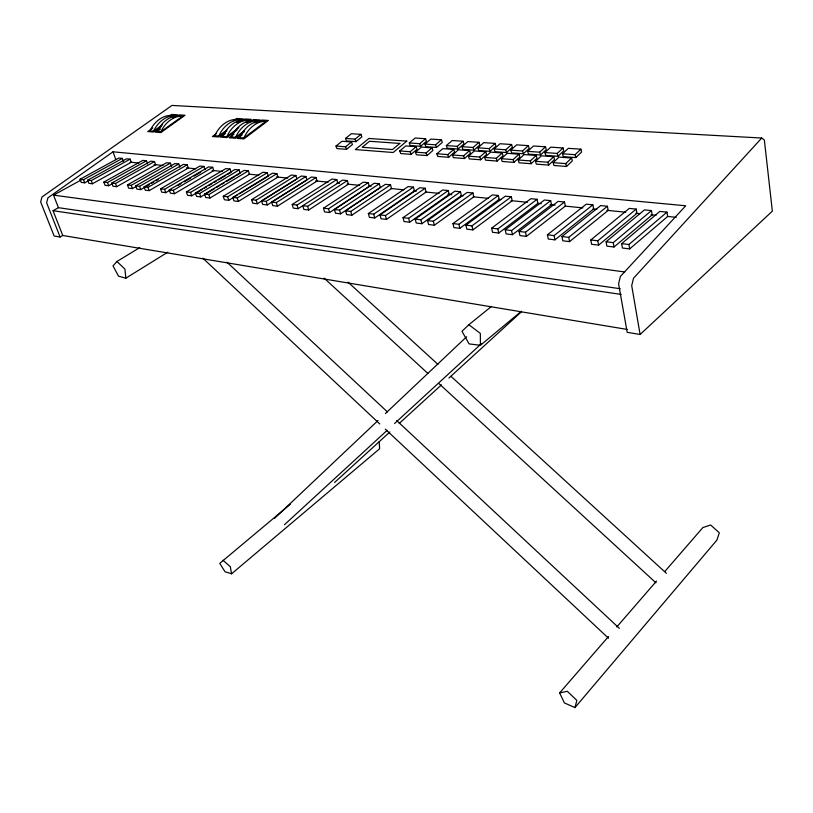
<?xml version="1.0" encoding="UTF-8"?>
<svg xmlns="http://www.w3.org/2000/svg" width="813" height="813" viewBox="0 0 813 813"><rect width="100%" height="100%" fill="white"/><g stroke="black" fill="none" stroke-linecap="round" stroke-linejoin="round"><path stroke-width="1.22" d="M574.974 707.574L576.844 700.4L567.291 691.284L559.639 692.92L564.385 702.92L574.974 707.574L716.873 540.137L719.342 532.81L710.633 524.995L702.879 527.556L664.8 571.519M559.639 692.92L608.49 636.518M616.772 626.965L656.518 581.082M139.734 247.63L116.94 261.471L113.027 265.912L118.515 276.176L125.852 278.178L167.824 252.162M640.116 334.489L772.35 211.136L764.352 140.009L761.74 138.037L633.551 278.198L631.701 285.617L640.116 334.489L627.189 332.314L618.581 283.757L620.41 276.4L685.735 205.78L113.017 151.807L47.957 197.793L46.626 202.772L60.101 237.02L62.764 235.485L627.341 329.458M566.509 166.482L572.362 160.893L571.6 158.027L559.049 157.112L553.175 162.651L553.948 165.496L566.509 166.482L565.746 163.606L571.6 158.027M575.848 157.559L581.61 152.041L580.878 149.186L568.338 148.342L562.545 153.809L563.307 156.655L575.848 157.559L575.096 154.694L580.878 149.186M290.282 504.294L219.744 563.379L225.018 571.702L231.563 573.815L379.641 448.746L379.163 441.784M491.55 306.359L468.847 324.733L461.977 331.308L469.091 343.909L480.412 345.291L521.397 311.227M274.631 518.257L378.004 420.534M385.382 413.553L466.601 336.775M548.623 165.09L554.496 159.561L553.724 156.716L541.417 155.822L535.533 161.299L536.326 164.124L548.623 165.09L547.84 162.244L553.724 156.716M557.982 156.269L563.775 150.812L563.023 147.986L550.736 147.153L544.934 152.559L545.706 155.374L557.982 156.269L557.22 153.433L563.023 147.986M531.113 163.718L536.986 158.25L536.204 155.446L524.151 154.561L518.247 159.978L519.06 162.783L531.113 163.718L530.31 160.903L536.204 155.446M540.493 154.998L546.295 149.602L545.523 146.807L533.491 145.994L527.667 151.34L528.46 154.124L540.493 154.998L539.71 152.194L545.523 146.807M284.448 524.731L387.1 430.382M394.569 423.512L481.357 343.736M513.948 162.376L519.842 156.98L519.04 154.196L507.231 153.332L501.316 158.687L502.139 161.462L513.948 162.376L513.135 159.592L519.04 154.196M523.348 153.759L529.161 148.423L528.379 145.649L516.59 144.856L510.757 150.141L511.56 152.905L523.348 153.759L522.556 150.974L528.379 145.649M334.56 482.495L389.864 431.977M399.244 423.41L441.429 384.884M448.928 378.035L521.113 312.101M497.129 161.065L503.034 155.72L502.221 152.966L490.646 152.122L484.721 157.417L485.554 160.161L497.129 161.065L496.306 158.301L502.221 152.966M506.55 152.539L512.373 147.265L511.58 144.511L500.015 143.738L494.172 148.962L494.985 151.696L506.55 152.539L505.747 149.785L511.58 144.511M480.646 159.785L486.56 154.5L485.737 151.767L474.386 150.933L468.451 156.177L469.294 158.901L480.646 159.785L479.812 157.041L485.737 151.767M490.087 151.35L495.92 146.127L495.107 143.403L483.776 142.641L477.922 147.814L478.745 150.527L490.087 151.35L489.263 148.616L495.107 143.403M464.487 158.525L470.402 153.291L469.568 150.588L458.441 149.775L452.506 154.958L453.359 157.651L464.487 158.525L463.634 155.811L469.568 150.588M473.938 150.171L479.782 145.009L478.959 142.316L467.841 141.564L461.977 146.686L462.821 149.368L473.938 150.171L473.105 147.468L478.959 142.316M436.866 153.769L447.78 154.602L453.715 149.429L454.569 152.112L448.634 157.285L437.729 156.431L436.866 153.769L442.811 148.637L453.715 149.429M446.347 145.578L457.262 146.35L463.125 141.249L463.949 143.921L458.105 149.033L447.201 148.24L446.347 145.578L452.221 140.507L463.125 141.249M426.967 155.598L432.902 150.496L432.038 147.854L421.419 147.072L415.473 152.133L416.347 154.765L426.967 155.598L426.093 152.946L415.473 152.133M436.439 147.458L442.302 142.427L441.459 139.785L430.839 139.074L424.965 144.064L425.829 146.686L436.439 147.458L435.585 144.816L441.459 139.785M426.093 152.946L432.038 147.854M629.679 248.9L667.666 216.461L667.006 212.132L659.821 211.421L621.671 243.636L622.433 248.026L629.679 248.9L628.927 244.489L667.006 212.132M411.093 154.358L417.028 149.318L416.165 146.696L405.748 145.934L399.793 150.933L400.687 153.545L411.093 154.358L410.209 151.726L399.793 150.933M420.575 146.31L426.439 141.33L425.585 138.718L415.169 138.017L409.295 142.956L410.169 145.557L420.575 146.31L419.711 143.688L409.295 142.956M410.209 151.726L416.165 146.696M419.711 143.688L425.585 138.718M613.998 247L652.158 214.896L651.477 210.597L644.424 209.906L606.102 241.786L606.884 246.146L613.998 247L613.226 242.63L651.477 210.597M598.602 245.14L636.914 213.352L636.213 209.093L629.272 208.413L590.807 239.967L591.61 244.286L598.602 245.14L597.809 240.8L636.213 209.093M346.501 149.318L352.446 144.501L351.531 141.98L341.958 141.279L336.003 146.066L336.928 148.576L346.501 149.318L345.586 146.797L336.003 146.066M355.992 141.635L361.856 136.869L360.962 134.358L351.389 133.708L345.505 138.434L346.409 140.934L355.992 141.635L355.088 139.114L345.505 138.434M345.586 146.797L351.531 141.98M355.088 139.114L360.962 134.358M569.578 241.613L608.154 210.445L607.413 206.248L600.695 205.587L561.966 236.532L562.809 240.8L569.578 241.613L568.744 237.345L607.413 206.248M554.933 239.845L593.642 208.982L592.88 204.815L586.275 204.165L547.423 234.805L548.277 239.032L554.933 239.845L554.09 235.597L592.88 204.815M565.309 206.116L564.517 202.02L558.125 201.39L519.06 231.441L519.944 235.597L526.377 236.38L565.309 206.116L582.901 207.894M519.06 231.441L525.503 232.203L564.517 202.02M512.454 234.693L551.478 204.724L550.675 200.648L544.385 200.028L505.219 229.794L506.123 233.92L512.454 234.693L511.56 230.546L550.675 200.648M498.755 233.026L537.871 203.352L537.058 199.307L530.859 198.697L491.611 228.179L492.526 232.274L498.755 233.026L497.851 228.92L537.058 199.307M243.89 137.925L266.024 121.239L261.857 120.974A34.126 25.091 -87.3 0 0 239.733 137.61L243.89 137.925A34.227 25.091 -87.2 0 1 266.024 121.239M254.703 122.976L257.721 120.72L253.595 120.456A33.933 25.101 -87.4 0 0 231.502 136.991L235.607 137.295L244.652 130.517M244.398 131.665L235.607 138.271L229.144 137.783L234.032 134.125M257.111 122.133L260.048 119.928L253.575 119.531L250.638 121.716M242.264 134.734L237.376 138.403L243.91 138.901L268.371 120.446L261.816 120.039L258.89 122.245M245.912 122.407L248.92 120.161L244.855 119.907A33.729 25.101 -87.6 0 0 222.772 136.33L226.827 136.635L238.88 127.651M236.99 130.009L226.817 137.6L220.445 137.112L225.526 133.342M247.162 122.417L251.237 119.379L244.845 118.983L242.813 120.497M236.796 122.631L240.811 119.653L236.786 119.399A33.536 25.101 -87.7 0 0 214.734 135.72L218.738 136.025L226.766 130.07M226.847 130.944L218.717 136.98L212.417 136.503L216.471 133.495M239.042 121.899L243.107 118.881L236.786 118.485L233.738 120.741M472.902 229.896L512.17 200.75L511.326 196.766L505.32 196.177L465.93 225.12L466.865 229.164L472.902 229.896L471.967 225.841L511.326 196.766M459.843 228.311L499.182 199.439L498.318 195.486L492.404 194.907L452.953 223.575L453.908 227.589L459.843 228.311L458.898 224.286L498.318 195.486M434.345 225.221L473.796 196.878L472.912 192.976L467.17 192.417L427.608 220.567L428.583 224.52L434.345 225.221L433.37 221.248L472.912 192.976M160.944 131.655L182.823 116.015L179.124 115.792A32.174 25.071 -89 0 0 157.265 131.371L160.944 131.655A32.256 25.071 -88.9 0 1 182.823 116.015M172.468 117.672L175.456 115.558L171.797 115.324A32.002 25.061 -89.1 0 0 149.958 130.822L153.606 131.096L162.539 124.745M161.533 126.279L153.484 132.011L147.763 131.574L152.783 128.007M173.606 117.682L177.63 114.816L171.889 114.46L168.87 116.594M160.08 128.535L155.049 132.123L160.832 132.57L185.018 115.273L179.206 114.907L177.193 116.35M157.265 131.371L160.242 129.247M421.886 223.707L461.388 195.628L460.493 191.756L454.843 191.197L415.23 219.093L416.226 223.026L421.886 223.707L420.9 219.774L460.493 191.756M409.63 222.223L449.172 194.388L448.258 190.547L442.699 189.998L403.055 217.65L404.051 221.543L409.63 222.223L408.634 218.311L403.055 217.65M408.634 218.311L448.258 190.547M386.46 219.408L426.063 192.051L425.138 188.26L419.732 187.732L380.017 214.917L381.043 218.758L386.46 219.408L385.443 215.557L380.017 214.917M385.443 215.557L425.138 188.26M374.732 217.996L414.366 190.872L413.431 187.112L408.106 186.584L368.37 213.524L369.407 217.345L374.732 217.996L373.706 214.165L368.37 213.524M373.706 214.165L413.431 187.112M351.826 215.211L391.49 188.565L390.535 184.846L385.362 184.338L345.596 210.821L346.643 214.581L351.826 215.211L350.779 211.441L345.596 210.821M350.779 211.441L390.535 184.846M340.617 213.849L380.301 187.437L379.336 183.748L374.234 183.24L334.458 209.5L335.515 213.24L340.617 213.849L339.57 210.1L334.458 209.5M339.57 210.1L379.336 183.748M329.58 212.518L369.265 186.319L368.289 182.651L363.259 182.163L323.493 208.189L324.55 211.908L329.58 212.518L328.523 208.789L323.493 208.189M328.523 208.789L368.289 182.651M347.385 180.588L307.619 206.309L302.731 205.73L303.808 209.388L308.696 209.988L348.381 184.205L347.385 180.588L342.497 180.11L298.117 208.697L293.3 208.118L292.213 204.48L331.978 179.073L336.795 179.551L337.802 183.138M292.213 204.48L297.03 205.049L336.795 179.551M277.416 206.187L317.07 181.045L316.054 177.498L311.369 177.041L271.633 202.031L272.731 205.618L277.416 206.187L276.318 202.589L271.633 202.031M276.318 202.589L316.054 177.498M267.284 204.957L306.928 180.019L305.901 176.502L301.277 176.045L261.562 200.831L262.67 204.398L267.284 204.957L266.176 201.38L261.562 200.831M266.176 201.38L305.901 176.502M296.918 179.012L295.881 175.506L291.318 175.059L251.624 199.652L252.741 203.199L257.294 203.748L295.841 179.683M251.624 199.652L256.176 200.191L295.881 175.506M238.361 201.451L277.944 177.092L276.898 173.636L272.457 173.199L232.813 197.417L233.931 200.923L238.361 201.451L237.244 197.945L232.813 197.417M237.244 197.945L276.898 173.636M239.459 193.758L268.32 176.126L267.274 172.691L262.894 172.254L223.28 196.279L224.408 199.764L228.768 200.293L237.325 195.069M223.28 196.279L227.65 196.807L267.274 172.691M209.978 198.016L249.459 174.216L248.402 170.821L244.134 170.405L204.591 194.063L205.73 197.498L209.978 198.016L208.839 194.571L204.591 194.063M240.211 173.281L239.154 169.917L234.937 169.5L195.435 192.976L196.573 196.39L200.77 196.898L214.632 188.596M216.756 187.325L219.957 185.405M222.091 184.134L224.225 182.854M226.36 181.584L234.886 176.472M237.02 175.202L239.144 173.921M208.839 194.571L248.402 170.821M227.894 174.267L231.085 172.366L230.028 169.013L225.862 168.596L186.401 191.898L187.539 195.293L191.685 195.791L202.335 189.459M204.459 188.199L206.593 186.929M208.728 185.659L211.919 183.758M214.053 182.498L216.177 181.228M218.311 179.958L225.76 175.527M195.435 192.976L199.632 193.474L239.154 169.917M186.401 191.898L190.537 192.396L230.028 169.013M174.46 193.707L213.778 170.618L212.701 167.305L208.646 166.899L169.267 189.866L170.425 193.22L174.46 193.707L173.301 190.344L169.267 189.866M204.998 169.724L203.921 166.431L199.907 166.035L160.578 188.829L161.736 192.163L165.72 192.651L171.177 189.459M177.722 185.638L180.994 183.728M184.266 181.827L190.811 178.006M194.083 176.096L200.628 172.275M173.301 190.344L212.701 167.305M160.578 188.829L164.561 189.307L203.921 166.431M149.145 190.638L188.321 168.037L187.234 164.785L183.332 164.399L144.094 186.868L145.263 190.161L149.145 190.638L147.976 187.336L144.094 186.868M147.976 187.336L187.234 164.785M179.856 167.183L178.769 163.952L174.907 163.576L135.73 185.882L136.899 189.155L140.73 189.612L149.429 184.632M151.604 183.382L153.769 182.142M155.944 180.893L158.118 179.643M171.502 166.34L170.405 163.128L166.594 162.752L127.468 184.897L128.637 188.149L132.428 188.606L135.68 186.756M135.73 185.882L139.562 186.34L178.769 163.952M127.468 184.897L131.259 185.344L170.405 163.128M116.666 186.695L155.639 164.744L154.531 161.563L150.812 161.198L111.798 183.037L112.966 186.248L116.666 186.695L115.487 183.474L111.798 183.037M115.487 183.474L154.531 161.563M147.57 163.921L146.472 160.771L142.793 160.405L103.84 182.092L105.019 185.283L108.668 185.73L112.987 183.301M62.764 235.485L53.038 210.699L58.434 207.691L620.248 288.737M103.84 182.092L107.489 182.519L146.472 160.771M92.438 183.758L131.228 162.275L130.11 159.155L126.533 158.799L87.702 180.171L88.881 183.332L92.438 183.758L91.259 180.598L87.702 180.171M123.454 161.492L122.346 158.383L118.8 158.037L80.04 179.256L81.229 182.397L84.735 182.823L88.058 180.994M91.259 180.598L130.11 159.155M58.434 207.691L53.536 195.14L81.046 180.059M80.04 179.256L83.556 179.673L122.346 158.383M761.74 138.037L172 105.426L41.981 196.97L40.65 201.929L54.136 236.014L60.101 237.02M424.965 144.064L435.585 144.816M461.977 146.686L473.105 147.468M477.922 147.814L489.263 148.616M494.172 148.962L505.747 149.785M510.757 150.141L522.556 150.974M527.667 151.34L539.71 152.194M544.934 152.559L557.22 153.433M562.545 153.809L575.096 154.694M452.506 154.958L463.634 155.811M468.451 156.177L479.812 157.041M484.721 157.417L496.306 158.301M501.316 158.687L513.135 159.592M518.247 159.978L530.31 160.903M535.533 161.299L547.84 162.244M553.175 162.651L565.746 163.606M130.121 162.163L138.952 163.057M154.084 164.582L162.915 165.476M186.37 167.844L195.699 168.789M212.102 170.445L222.193 171.462M248.676 174.134L258.768 175.161M276.42 176.939L287.772 178.088M315.525 180.893L328.137 182.163M336.958 183.057L339.488 183.311M347.049 184.073L359.661 185.344M368.492 186.238L371.013 186.492M391.195 188.535L403.807 189.805M413.898 190.831L416.419 191.085M425.25 191.97L439.122 193.372M447.953 194.266L451.733 194.653M460.565 195.537L463.085 195.791M473.176 196.817L488.308 198.342M498.399 199.358L500.92 199.612M511.011 200.638L527.413 202.295M537.495 203.311L541.285 203.697M550.116 204.581L555.157 205.1M592.992 208.921L596.772 209.297M606.864 210.323L625.786 212.234M635.878 213.25L639.658 213.626M651.01 214.774L656.061 215.282M667.412 216.431L676.233 217.325M415.23 219.093L420.9 219.774M427.608 220.567L433.37 221.248M452.953 223.575L458.898 224.286M465.93 225.12L471.967 225.841M491.611 228.179L497.851 228.92M505.219 229.794L511.56 230.546M547.423 234.805L554.09 235.597M561.966 236.532L568.744 237.345M590.807 239.967L597.809 240.8M606.102 241.786L613.226 242.63M621.671 243.636L628.927 244.489M53.536 195.14L624.689 271.959M53.038 210.699L621.162 294.418M468.847 324.733L480.341 333.411L480.412 345.291M222.996 560.269L230.343 566.742L231.563 573.815M348.076 282.202L437.963 364.407M451.073 376.399L666.436 573.348M324.082 278.117L427.851 373.401M439.071 383.695L655.959 582.83M226.949 262.172L387.435 411.927M396.714 420.585L619.354 628.327M202.844 258.178L379.742 423.908M385.291 429.112L608.49 638.225M116.94 261.471L124.917 269.093L125.852 278.178M83.556 179.673L84.735 182.823M107.489 182.519L108.668 185.73M113.017 151.807L115.842 159.643M131.259 185.344L132.428 188.606M139.562 186.34L140.73 189.612M164.561 189.307L165.72 192.651M190.537 192.396L191.685 195.791M199.632 193.474L200.77 196.898M227.65 196.807L228.768 200.293M447.78 154.602L448.634 157.285M457.262 146.35L458.105 149.033M256.176 200.191L257.294 203.748M297.03 205.049L298.117 208.697M307.619 206.309L308.696 209.988M525.503 232.203L526.377 236.38M218.738 136.025A33.628 25.101 -87.6 0 1 240.811 119.653M153.606 131.096A32.083 25.061 -89 0 1 175.456 115.558M235.607 137.295A34.034 25.091 -87.3 0 1 257.721 120.72M226.827 136.635A33.821 25.101 -87.5 0 1 248.92 120.161M406.795 141.106L393.187 152.498L355.322 149.562L368.929 138.464L406.795 141.106M399.813 143.434L392.476 149.562L362.181 147.265L369.519 141.269L399.813 143.434"/></g></svg>
